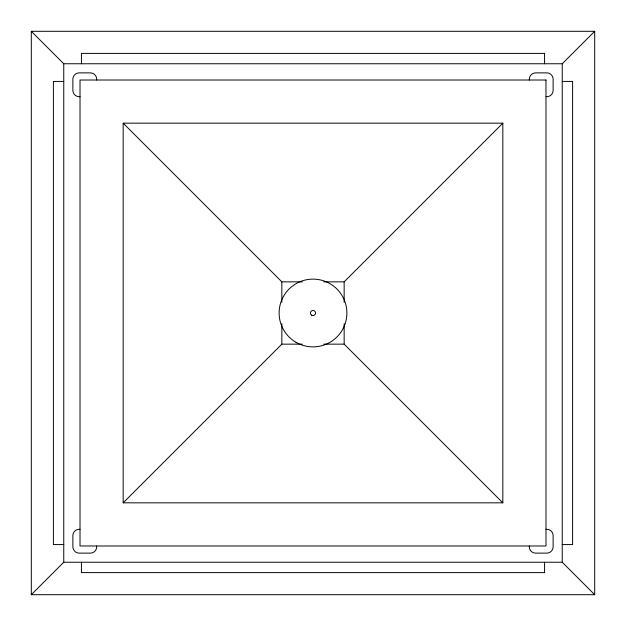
<?xml version="1.0" encoding="UTF-8"?>
<svg xmlns="http://www.w3.org/2000/svg" width="626" height="626" viewBox="0 0 626 626"><rect width="100%" height="100%" fill="white"/><g stroke="black" fill="none" stroke-linecap="round" stroke-linejoin="round"><path stroke-width="0.94" d="M31.3 594.7L63.758 562.242L562.242 562.242L594.7 594.7L594.7 31.3L31.3 31.3L31.3 594.7L594.7 594.7M123.165 502.834L123.165 123.165L502.834 123.165L502.834 502.834L123.165 502.834L281.849 344.151L302.288 344.151M323.712 281.849L344.151 281.849L502.834 123.165M562.242 562.242L562.242 63.758L594.7 31.3M31.3 31.3L63.758 63.758L562.242 63.758M63.758 81.427L53.39 81.427L53.39 544.573L63.758 544.573M562.242 81.427L572.61 81.427L572.61 544.573L562.242 544.573M80.018 96.701L78.853 96.701A6.385 6.385 0 0 1 72.874 90.715L72.874 78.853A6.385 6.385 0 0 1 78.853 72.874L90.715 72.874A6.385 6.385 0 0 1 96.701 78.853L96.701 80.018M545.982 96.701L547.147 96.701A6.385 6.385 0 0 0 553.126 90.715L553.126 78.853A6.385 6.385 0 0 0 547.147 72.874L535.285 72.874A6.385 6.385 0 0 0 529.299 78.853L529.299 80.018M123.165 123.165L281.849 281.849L302.288 281.849M323.712 344.151L344.151 344.151L502.834 502.834M80.018 529.299L78.853 529.299A6.385 6.385 0 0 0 72.874 535.285L72.874 547.147A6.385 6.385 0 0 0 78.853 553.126L90.715 553.126A6.385 6.385 0 0 0 96.701 547.147L96.701 545.982M545.982 529.299L547.147 529.299A6.385 6.385 0 0 1 553.126 535.285L553.126 547.147A6.385 6.385 0 0 1 547.147 553.126L535.285 553.126A6.385 6.385 0 0 1 529.299 547.147L529.299 545.982M544.573 63.758L544.573 53.39L81.427 53.39L81.427 63.758M544.573 562.242L544.573 572.61L81.427 572.61L81.427 562.242M344.151 281.849L344.151 302.288M344.151 323.712L344.151 344.151M281.849 281.849L281.849 302.288M281.849 323.712L281.849 344.151M63.758 63.758L63.758 562.242M545.982 80.018L80.018 80.018L80.018 545.982L545.982 545.982L545.982 80.018M311.725 315.214A2.551 2.551 0 0 0 315.551 313A2.551 2.551 0 0 0 311.725 310.786A2.551 2.551 0 0 0 311.725 315.214M296.059 342.344A33.882 33.882 0 0 0 346.882 313A33.882 33.882 0 0 0 296.059 283.656A33.882 33.882 0 0 0 296.059 342.344"/></g></svg>
